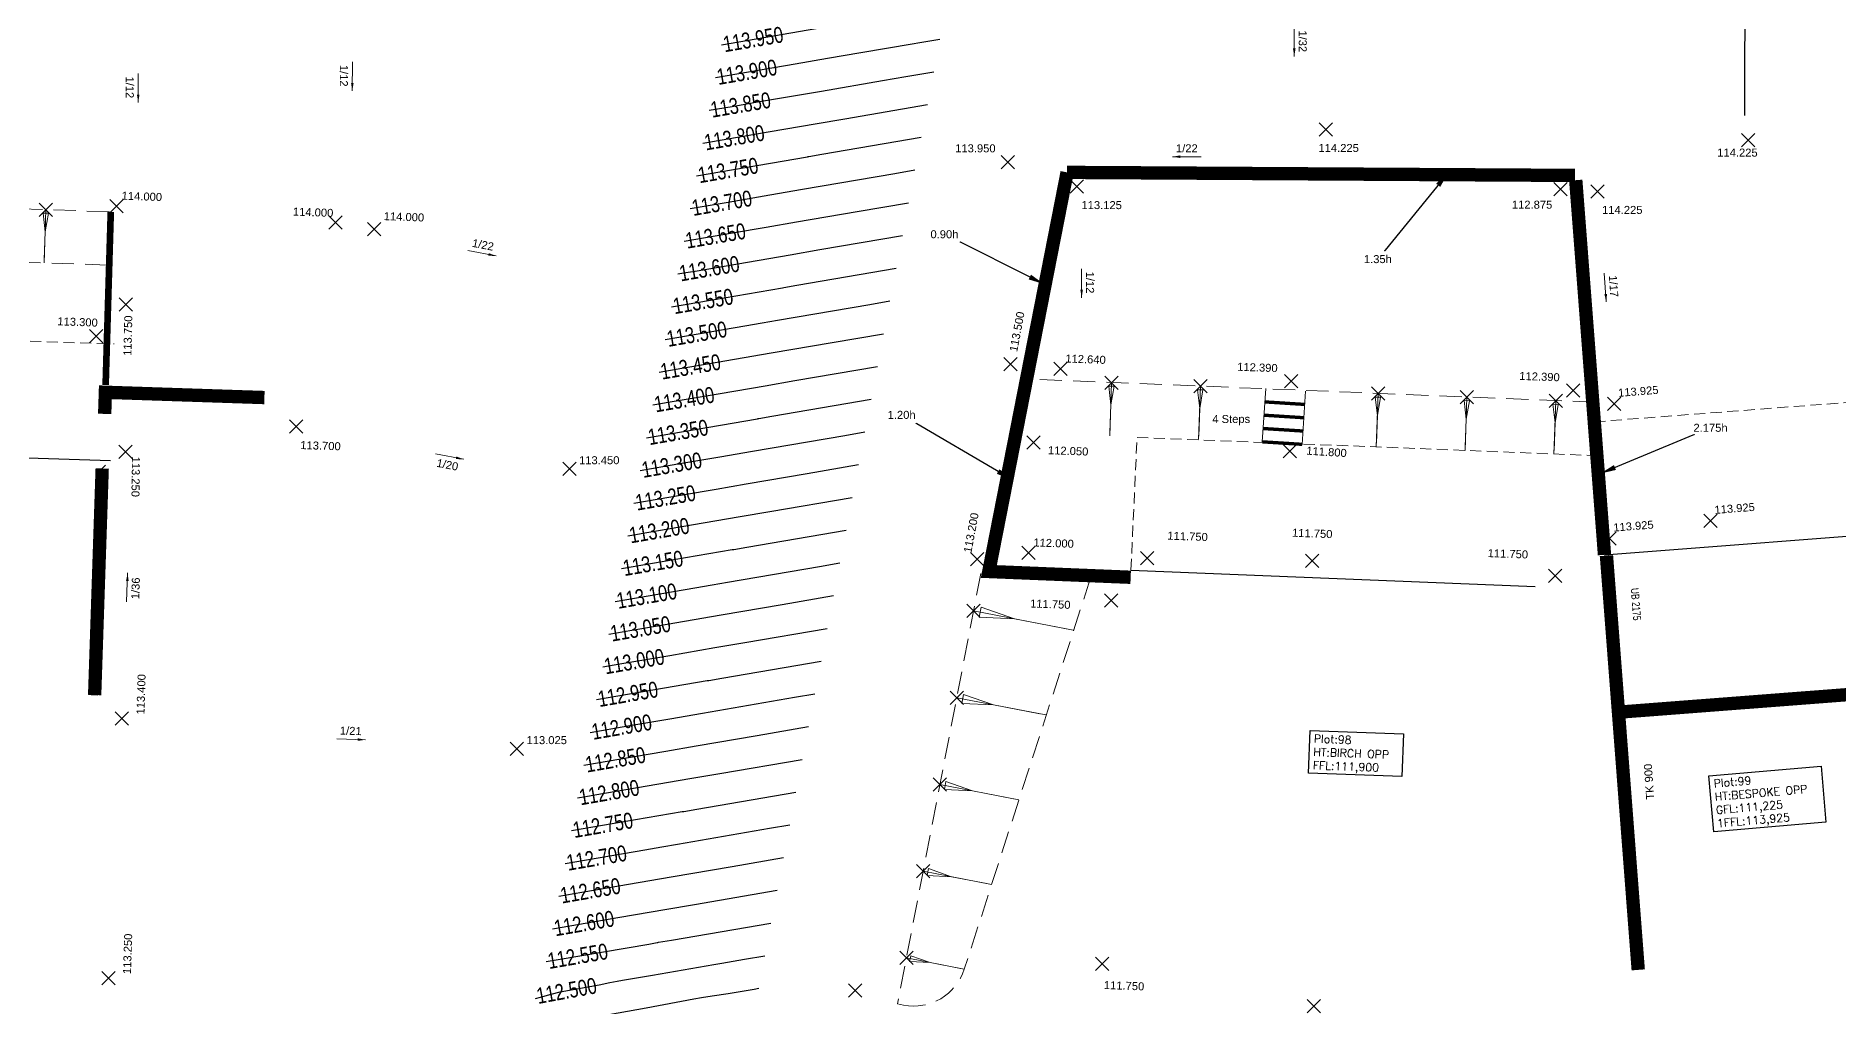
# Model space of a CAD drawing. Header units: metres. Extents: x 287878 to 288371, y 62805 to 63080.
# Drawn here: x 288070.05 to 288110.61, y 62837.49 to 62859.34 of the extents above; entities that cross this region are included whole.
import ezdxf
from ezdxf.enums import TextEntityAlignment as Align

# ---------------------------------------------------------------- set-up
doc = ezdxf.new("R2010")
doc.units = ezdxf.units.M
doc.header["$PDMODE"] = 3
doc.header["$PDSIZE"] = 0.15
doc.linetypes.add('HIDDEN', pattern=[0.375, 0.25, -0.125])
doc.layers.get('0').transparency = 0.25
for name, color, linetype, lineweight in [('EXP - DESIGN LINES', 1, 'HIDDEN', 9), ('EXP - LEVELS TEXT', 3, 'Continuous', 18), ('EXP - RETAINING WALLS - 0.6m', 190, 'Continuous', 18), ('EXP - RETAINING WALLS GRAVEL BOARD', 151, 'FENCELINE2', 18), ('EXP - STEPS', 240, 'Continuous', 18), ('EXP - TANKING', 12, 'TANKING', 35), ('EXP - UNDERBUILD', 94, 'UNDERBUILD', 35), ('EXP-EW-BANKS&CUTTINGS', 251, 'HIDDEN', 18), ('EXP-EW-GRADIENTS', 3, 'Continuous', 18), ('EXP-EW-GRADIENTS-TEXT', 3, 'Continuous', 18), ('EXP-EW-LEVELS-POINTS', 3, 'Continuous', 18), ('EXP-EW-LEVELS-TEXT', 3, 'Continuous', 18), ('EXP-EW-RAISED-DPC', 160, 'TANKING', 35), ('EXP-EW-RETAINING-WALL-HEIGHTS', 3, 'Continuous', 18)]:
    doc.layers.add(name, color=color, linetype=linetype, lineweight=lineweight)
doc.layers.add('EXP-EW-BANKS&CUTTINGS-WORKING', color=255, linetype='Continuous', lineweight=18, plot=False)
for name, color, linetype, true_color in [('EXP-EW-TANKING TEXT', 3, 'Continuous', 0x00ff00), ('EXP_-_S3D_-_HOUSE_DOORS', 3, 'Continuous', 0x00ff00), ('XREF - SOUTHERN CONTOURS$0$EXP_-_EW_-_CONT-PRIMARY', 1, 'Continuous', 0xff0000)]:
    doc.layers.add(name, color=color, linetype=linetype, true_color=true_color)
doc.layers.add('Working', color=181, linetype='Continuous', plot=False)
for name, color, linetype in [('XREF - SOUTHERN CONTOURS$0$EXP_-_EW_CONT-SECONDARY', 8, 'Continuous'), ('XREF - SOUTHERN CONTOURS$0$EXP_-_EW_CONT-SECONDARY TEXT', 8, 'Continuous'), ('XREF - SS - FFFL$0$EXP - PEN 1', 1, 'Continuous')]:
    doc.layers.add(name, color=color, linetype=linetype)
doc.styles.add('18 @ 1 to 200', font='arial.ttf', dxfattribs={"height": 0.36})
doc.styles.add('18 @ 1 to 500', font='arial.ttf', dxfattribs={"height": 0.9})
doc.styles.add('Century Gothic', font='arial.ttf')
doc.styles.add('ESTROAD', font='arial.ttf', dxfattribs={"width": 0.75})
doc.styles.add('XREF - SOUTHERN CONTOURS$0$ESTROAD', font='arial.ttf', dxfattribs={"width": 0.75})
doc.styles.add('XREF - SS - FFFL$0$Standard', font='simplex.shx')
doc.linetypes.add('FENCELINE2', pattern='A,6.349999999999999,-2.54,[132,ltypeshp.shx,S=2.54,R=0,X=-2.54,Y=0],-2.54,25.4', length=36.83)
doc.linetypes.add('TANKING', pattern='A,0.3,-0.1575,["V",Century Gothic,S=0.3,R=0,X=-0.1464,Y=-0.15],-0.1575', length=0.6150000000000001)
doc.linetypes.add('UNDERBUILD', pattern='A,0.3,-0.1575,["O",Century Gothic,S=0.3,R=0,X=-0.181,Y=-0.15],-0.1575', length=0.6150000000000001)
doc.dimstyles.new('1 to 200 (18)', dxfattribs={"dimtxt": 0.36, "dimasz": 0.36, "dimexe": 0.09, "dimexo": 0.09, "dimgap": 0.12, "dimtad": 1, "dimdec": 3, "dimzin": 0, "dimdsep": 46, "dimtxsty": '18 @ 1 to 200', "dimcen": 0.12, "dimadec": 0, "dimazin": 0, "dimtfac": 1, "dimtdec": 3, "dimtofl": 0, "dimtmove": 0, "dimatfit": 3, "dimfxl": 0.12, "dimtolj": 1, "dimtzin": 0, "dimarcsym": 1})

# ---------------------------------------------------------------- blocks, each defined once
blk = doc.blocks.new('XREF - SOUTHERN CONTOURS')
at = {"layer": 'XREF - SOUTHERN CONTOURS$0$EXP_-_EW_-_CONT-PRIMARY', "flags": 128}
for points in [[(639.901564, 120.828367), (642.3953599999999, 121.256119), (642.412471, 121.259054), (642.427871, 121.261695), (642.720467, 121.311883), (644.954178, 121.695024)], [(639.1974049999999, 117.145072), (640.989449, 117.452455), (641.375903, 117.518742), (641.723712, 117.578401), (643.796457, 117.933932), (644.250018, 118.01173)], [(638.4932449999999, 113.461778), (639.583538, 113.648792), (640.3393349999999, 113.778431), (641.019552, 113.895106), (642.3905449999999, 114.130268), (643.545859, 114.328435)], [(637.7890859999999, 109.778483), (638.177626, 109.845128), (639.302766, 110.038119), (640.315393, 110.211812), (640.984634, 110.326604), (642.841699, 110.64514)], [(637.0849259999999, 106.095188), (638.266198, 106.297808), (639.5787229999999, 106.52294), (639.611233, 106.528517), (639.903829, 106.578705), (642.13754, 106.961846)], [(636.2791239999999, 102.315118), (636.389417, 102.346709), (636.628343, 102.411677), (636.8333589999999, 102.464249), (637.710546, 102.625402), (637.947671, 102.673984), (638.112107, 102.706374), (638.2320439999999, 102.728902), (638.3228139999999, 102.745006), (638.907074, 102.845222), (640.29096, 103.083246), (640.47042, 103.113378), (640.979819, 103.200753), (641.433381, 103.278551)]]:
    blk.add_lwpolyline(points, dxfattribs=at)
at = {"layer": 'XREF - SOUTHERN CONTOURS$0$EXP_-_EW_CONT-SECONDARY', "flags": 128}
for points in [[(640.464883, 123.774959), (642.415253, 124.109456), (642.959718, 124.202558), (642.991105, 124.207843), (643.249349, 124.251325), (645.515841, 124.632951)], [(640.32406, 123.038344), (642.116104, 123.345727), (642.850367, 123.471672), (643.597236, 123.59978), (644.748912, 123.797042), (644.9241419999998, 123.827006), (645.376318, 123.903142)], [(640.1832279999999, 122.301685), (640.699682, 122.39027), (641.27352, 122.488699), (642.709535, 122.735013), (644.0805279999998, 122.970175), (644.6053359999999, 123.060194), (645.235811, 123.168183)], [(640.042396, 121.565026), (640.430937, 121.631671), (641.5560769999998, 121.824662), (642.568703, 121.998354), (643.237944, 122.113147), (645.09501, 122.431683)], [(639.7607319999998, 120.091708), (640.609595, 120.23731), (641.5527769999999, 120.399091), (642.287039, 120.525037), (644.3597839999999, 120.880567), (644.813346, 120.958365)], [(639.6199, 119.355049), (640.710193, 119.542063), (641.46599, 119.671702), (642.146207, 119.788378), (643.5172, 120.023539), (644.6725139999999, 120.221706)], [(639.4790679999999, 118.61839), (639.663114, 118.649959), (639.867609, 118.685035), (642.005375, 119.051719), (642.674617, 119.166511), (644.531682, 119.485047)], [(639.338237, 117.881731), (640.5195079999999, 118.084351), (641.832033, 118.309483), (641.864543, 118.31506), (642.157139, 118.365248), (644.39085, 118.748388)], [(639.0565729999998, 116.408413), (639.573027, 116.496999), (640.146865, 116.595427), (641.58288, 116.841742), (642.953873, 117.076904), (644.109187, 117.275071)], [(638.915741, 115.671754), (639.304281, 115.738399), (640.429422, 115.931391), (641.442048, 116.105083), (642.111289, 116.219876), (643.9683549999999, 116.538412)], [(638.7749089999999, 114.935095), (641.268705, 115.362848), (641.285816, 115.365783), (641.301216, 115.368424), (641.5938119999998, 115.418612), (643.827523, 115.801753)], [(638.634077, 114.198436), (639.4829399999999, 114.344039), (640.4261209999999, 114.50582), (641.160384, 114.631765), (643.2331289999998, 114.987296), (643.6866909999999, 115.065094)], [(638.352413, 112.725119), (638.536459, 112.756687), (638.740954, 112.791764), (640.87872, 113.158447), (641.547961, 113.27324), (643.405027, 113.591776)], [(638.211581, 111.98846), (639.392853, 112.191079), (640.705378, 112.416212), (640.737888, 112.421788), (641.030484, 112.471976), (643.2641949999999, 112.855117)], [(638.0707499999999, 111.251801), (639.8627939999999, 111.559184), (640.2492479999999, 111.625471), (640.597056, 111.685129), (642.6698009999999, 112.04066), (643.123363, 112.118458)], [(637.929918, 110.515142), (638.446372, 110.603727), (639.02021, 110.702156), (640.456225, 110.94847), (641.827218, 111.183632), (642.982531, 111.381799)], [(637.648254, 109.041824), (640.14205, 109.469576), (640.159161, 109.472511), (640.174561, 109.475153), (640.467157, 109.525341), (642.700868, 109.908481)], [(637.507422, 108.305165), (638.3562849999998, 108.450768), (639.299466, 108.612548), (640.033729, 108.738494), (642.106474, 109.094024), (642.5600359999999, 109.171822)], [(637.3665899999999, 107.568506), (638.456882, 107.75552), (639.2126799999999, 107.885159), (639.892897, 108.001835), (641.26389, 108.236996), (642.419204, 108.435163)], [(637.225758, 106.831847), (637.4098039999999, 106.863416), (637.6142989999998, 106.898492), (639.752065, 107.265176), (640.421306, 107.379968), (642.2783719999999, 107.698504)], [(636.944094, 105.358529), (638.7361389999999, 105.665912), (639.122593, 105.7322), (639.470401, 105.791858), (641.5431459999999, 106.147389), (641.996708, 106.225187)], [(636.803263, 104.62187), (637.319717, 104.710456), (637.893555, 104.808884), (639.329569, 105.055199), (640.700563, 105.290361), (641.8558759999999, 105.488528)], [(636.6624309999999, 103.885211), (637.050971, 103.951856), (638.176111, 104.144848), (639.188738, 104.31854), (639.857979, 104.433333), (641.715044, 104.751869)], [(636.519641, 103.146634), (636.788476, 103.194329), (638.824664, 103.543589), (639.015395, 103.576305), (639.032506, 103.57924), (639.047906, 103.581881), (639.340502, 103.632069), (641.5742119999999, 104.01521)], [(635.742409, 101.219285), (635.815792, 101.255011), (636.016061, 101.349125), (636.202834, 101.433722), (636.3761399999999, 101.50923), (636.5362489999999, 101.576165), (636.683612, 101.635095), (637.340083, 101.784338), (637.49827, 101.833832), (637.63185, 101.873914), (637.745311, 101.906412), (637.842198, 101.932757), (637.925333, 101.954076), (638.766242, 102.108563), (639.838997, 102.311359), (640.012785, 102.337493), (640.255261, 102.375467), (640.6147429999999, 102.433604), (641.198556, 102.530392), (641.300919, 102.547675)]]:
    blk.add_lwpolyline(points, dxfattribs=at)
at = {"layer": 'XREF - SOUTHERN CONTOURS$0$EXP_-_EW_-_CONT-PRIMARY', "char_height": 0.36, "width": 2.52, "attachment_point": 5, "line_spacing_factor": 0.888, "style": 'XREF - SOUTHERN CONTOURS$0$ESTROAD'}
for s, insert, rotation in [('113.750', (640.611201, 120.950088), 9.733031051649952), ('113.500', (639.907041, 117.266794), 9.733031051649952), ('113.250', (639.202882, 113.583499), 9.733031051649952), ('113.000', (638.498722, 109.900204), 9.733031051649952), ('112.750', (637.794563, 106.21691), 9.733031051649952), ('112.500', (636.976977, 102.490634), 10.410032128719624)]:
    blk.add_mtext(s, dxfattribs=dict(at, insert=insert, rotation=rotation))
at = {"layer": 'XREF - SOUTHERN CONTOURS$0$EXP_-_EW_CONT-SECONDARY TEXT', "char_height": 0.36, "width": 2.52, "attachment_point": 5, "line_spacing_factor": 0.888, "style": 'XREF - SOUTHERN CONTOURS$0$ESTROAD'}
for s, insert, rotation in [('113.950', (641.174523, 123.896666), 9.731789377693948), ('113.900', (641.0336959999998, 123.160065), 9.733031051649952), ('113.850', (640.892864, 122.423406), 9.733031051649952), ('113.800', (640.7520319999999, 121.686747), 9.733031051649952), ('113.700', (640.4703689999999, 120.213429), 9.733031051649952), ('113.650', (640.3295369999998, 119.47677), 9.733031051649952), ('113.600', (640.188705, 118.740112), 9.733031051649952), ('113.550', (640.0478729999999, 118.003453), 9.733031051649952), ('113.450', (639.7662089999999, 116.530135), 9.733031051649952), ('113.400', (639.6253769999998, 115.793476), 9.733031051649952), ('113.350', (639.484545, 115.056817), 9.733031051649952), ('113.300', (639.3437139999999, 114.320158), 9.733031051649952), ('113.200', (639.0620499999999, 112.84684), 9.733031051649952), ('113.150', (638.921218, 112.110181), 9.733031051649952), ('113.100', (638.780386, 111.373522), 9.733031051649952), ('113.050', (638.6395539999999, 110.636863), 9.733031051649952), ('112.950', (638.3578899999999, 109.163545), 9.733031051649952), ('112.900', (638.217058, 108.426887), 9.733031051649952), ('112.850', (638.0762269999999, 107.690228), 9.733031051649952), ('112.800', (637.9353949999999, 106.953569), 9.733031051649952), ('112.700', (637.6537309999999, 105.480251), 9.733031051649952), ('112.650', (637.512899, 104.743592), 9.733031051649952), ('112.600', (637.3720669999999, 104.006933), 9.733031051649952), ('112.550', (637.22901, 103.269892), 9.733031051649952)]:
    blk.add_mtext(s, dxfattribs=dict(at, insert=insert, rotation=rotation))
blk = doc.blocks.new('*U514')
at = {"layer": 'EXP-EW-BANKS&CUTTINGS', "linetype": 'Continuous'}
blk.add_lwpolyline([(-0.0121103349700812, -1.119816397853258), (-0.0053631483415042, -0.4959186904797705), (0.059607641688653, -0.0806466973783283), (-0.0613376895415051, -0.0793270737416514), (-0.0053631483415042, -0.4959186904797705)], dxfattribs=at)
at = {"layer": 'EXP-EW-BANKS&CUTTINGS-WORKING'}
blk.add_line((-0.0129753588964899, -1.199803283412959), (0, 0), dxfattribs=at)
blk.add_point((0, 0), dxfattribs=at)
blk = doc.blocks.new('*U515')
at = {"layer": 'EXP-EW-BANKS&CUTTINGS', "linetype": 'Continuous'}
blk.add_lwpolyline([(-0.0121103349700812, -1.119816397853258), (-0.0053631483415042, -0.4959186904797705), (0.059607641688653, -0.0806466973783283), (-0.0613376895415051, -0.0793270737416514), (-0.0053631483415042, -0.4959186904797705)], dxfattribs=at)
at = {"layer": 'EXP-EW-BANKS&CUTTINGS-WORKING'}
blk.add_line((-0.0129753588964899, -1.199803283412959), (0, 0), dxfattribs=at)
blk.add_point((0, 0), dxfattribs=at)
blk = doc.blocks.new('*U516')
at = {"layer": 'EXP-EW-BANKS&CUTTINGS', "linetype": 'Continuous'}
blk.add_lwpolyline([(-0.0121103349700812, -1.119816397853258), (-0.0053631483415042, -0.4959186904797705), (0.059607641688653, -0.0806466973783283), (-0.0613376895415051, -0.0793270737416514), (-0.0053631483415042, -0.4959186904797705)], dxfattribs=at)
at = {"layer": 'EXP-EW-BANKS&CUTTINGS-WORKING'}
blk.add_line((-0.0129753588964899, -1.199803283412959), (0, 0), dxfattribs=at)
blk.add_point((0, 0), dxfattribs=at)
blk = doc.blocks.new('*U517')
at = {"layer": 'EXP-EW-BANKS&CUTTINGS', "linetype": 'Continuous'}
blk.add_lwpolyline([(-0.0121103349700812, -1.119816397853258), (-0.0053631483415042, -0.4959186904797705), (0.059607641688653, -0.0806466973783283), (-0.0613376895415051, -0.0793270737416514), (-0.0053631483415042, -0.4959186904797705)], dxfattribs=at)
at = {"layer": 'EXP-EW-BANKS&CUTTINGS-WORKING'}
blk.add_line((-0.0129753588964899, -1.199803283412959), (0, 0), dxfattribs=at)
blk.add_point((0, 0), dxfattribs=at)
blk = doc.blocks.new('*U518')
at = {"layer": 'EXP-EW-BANKS&CUTTINGS', "linetype": 'Continuous'}
blk.add_lwpolyline([(-0.0121103349700812, -1.119816397853258), (-0.0053631483415042, -0.4959186904797705), (0.059607641688653, -0.0806466973783283), (-0.0613376895415051, -0.0793270737416514), (-0.0053631483415042, -0.4959186904797705)], dxfattribs=at)
at = {"layer": 'EXP-EW-BANKS&CUTTINGS-WORKING'}
blk.add_line((-0.0129753588964899, -1.199803283412959), (0, 0), dxfattribs=at)
blk.add_point((0, 0), dxfattribs=at)
blk = doc.blocks.new('*U25')
at = {"layer": 'EXP - STEPS'}
for p, q in [((-0.4500000000116416, 1.200000000000727), (-0.4500000000116416, 2.400000000001455)), ((0.4499999999825377, 1.200000000000727), (0.4499999999825377, 2.400000000001455))]:
    blk.add_line(p, q, dxfattribs=at)
at = {"layer": 'EXP - STEPS', "const_width": 0.075}
for points in [[(-0.4500000000116416, 2.099999999998544), (0.4499999999825377, 2.099999999998544)], [(-0.4500000000116416, 1.799999999999272), (0.4499999999825377, 1.799999999999272)], [(-0.4500000000116416, 1.5), (0.4499999999825377, 1.5)], [(-0.4500000000116416, 1.200000000000727), (0.4499999999825377, 1.200000000000727)]]:
    blk.add_lwpolyline(points, dxfattribs=at)
blk = doc.blocks.new('*U492')
at = {"layer": 'EXP-EW-BANKS&CUTTINGS', "linetype": 'Continuous'}
blk.add_lwpolyline([(-1.239257249541832, -0.0326780241373394), (-0.5488139247990991, -0.0144716964063996), (-0.0867601309942547, -0.0692571310898345), (-0.0902766189381743, 0.0645888419274178), (-0.5488139247990991, -0.0144716964063996)], dxfattribs=at)
at = {"layer": 'EXP-EW-BANKS&CUTTINGS-WORKING'}
blk.add_line((-1.327775624507725, -0.035012168718555), (0, 0), dxfattribs=at)
blk.add_point((0, 0), dxfattribs=at)
blk = doc.blocks.new('*U487')
at = {"layer": 'EXP-EW-BANKS&CUTTINGS', "linetype": 'Continuous'}
blk.add_lwpolyline([(-1.461313498345201, -0.0385334342718585), (-0.6471531206980926, -0.017064806609317), (-0.1023062407639541, -0.0816669666896485), (-0.1064528304257193, 0.0761621903651685), (-0.6471531206980926, -0.017064806609317)], dxfattribs=at)
at = {"layer": 'EXP-EW-BANKS&CUTTINGS-WORKING'}
blk.add_line((-1.565693033939659, -0.0412858224341071), (0, 0), dxfattribs=at)
blk.add_point((0, 0), dxfattribs=at)
blk = doc.blocks.new('*U488')
at = {"layer": 'EXP-EW-BANKS&CUTTINGS', "linetype": 'Continuous'}
blk.add_lwpolyline([(-1.683445985775548, -0.0443908547457915), (-0.7455260794176051, -0.0196588071054036), (-0.1178576879833766, -0.094081062961397), (-0.1226345956959666, 0.0877395122835088), (-0.7455260794176051, -0.0196588071054036)], dxfattribs=at)
at = {"layer": 'EXP-EW-BANKS&CUTTINGS-WORKING'}
blk.add_line((-1.803692127614783, -0.0475616300847454), (0, 0), dxfattribs=at)
blk.add_point((0, 0), dxfattribs=at)
blk = doc.blocks.new('*U489')
at = {"layer": 'EXP-EW-BANKS&CUTTINGS', "linetype": 'Continuous'}
blk.add_lwpolyline([(-1.905578473205784, -0.0502482752197215), (-0.8438990381370686, -0.0222528076014888), (-0.1334091352027914, -0.1064951592331393), (-0.1388163609662059, 0.0993168342018434), (-0.8438990381370686, -0.0222528076014888)], dxfattribs=at)
at = {"layer": 'EXP-EW-BANKS&CUTTINGS-WORKING'}
blk.add_line((-2.041691221289789, -0.0538374377353806), (0, 0), dxfattribs=at)
blk.add_point((0, 0), dxfattribs=at)
blk = doc.blocks.new('*U490')
at = {"layer": 'EXP-EW-BANKS&CUTTINGS', "linetype": 'Continuous'}
blk.add_lwpolyline([(-2.127710960636129, -0.0561056956936543), (-0.94227199685658, -0.0248468080975753), (-0.1489605824222137, -0.1189092555048877), (-0.154998126236453, 0.1108941561201835), (-0.94227199685658, -0.0248468080975753)], dxfattribs=at)
at = {"layer": 'EXP-EW-BANKS&CUTTINGS-WORKING'}
blk.add_line((-2.279690314964911, -0.0601132453860188), (0, 0), dxfattribs=at)
blk.add_point((0, 0), dxfattribs=at)
blk = doc.blocks.new('*U472')
at = {"layer": 'EXP-EW-BANKS&CUTTINGS', "linetype": 'Continuous'}
blk.add_lwpolyline([(-1.119934510964728, 0.0121116123127502), (-0.49597099771485, 0.0053637140218288), (-0.0806552036230762, -0.0596139288300507), (-0.0793354407985418, 0.0613441591604269), (-0.49597099771485, 0.0053637140218288)], dxfattribs=at)
at = {"layer": 'EXP-EW-BANKS&CUTTINGS-WORKING'}
blk.add_line((-1.199929833175248, 0.0129767274779209), (0, 0), dxfattribs=at)
blk.add_point((0, 0), dxfattribs=at)
blk = doc.blocks.new('XREF - SS - FFFL')
at = {"layer": 'XREF - SS - FFFL$0$EXP - PEN 1', "char_height": 0.18, "attachment_point": 1, "style": 'XREF - SS - FFFL$0$Standard', "bg_fill": 19, "box_fill_scale": 1.5, "bg_fill_color": 256, "bg_fill_transparency": 0}
for s, width, insert, rotation in [('\\pt0.9;Plot:98\\P\\ptz;HT:BIRCH OPP  \\PFFL:111,900', 1.921799999999999, (653.7914080082182, 108.2557270510651), 357.8932440226852), ('\\pt0.9;Plot:99\\P\\ptz;HT:BESPOKE OPP \\PGFL:111,225\\P1FFL:113,925', 2.350371428571428, (662.7737978700721, 107.2443774739106), 4.891464808825978)]:
    blk.add_mtext_dynamic_manual_height_columns(s, width=width, gutter_width=0.9999999999999998, heights=[0], dxfattribs=dict(at, insert=insert, rotation=rotation))
blk = doc.blocks.new('*U373')
at = {"layer": 'EXP-EW-GRADIENTS-TEXT', "color": 0, "style": '18 @ 1 to 200'}
blk.add_attdef('1/00', (-1.139413369562165, 0.1999999999831525), '', height=0.3599999999999999, rotation=3.3351721e-09, dxfattribs=at)
at = {"layer": 'EXP-EW-GRADIENTS'}
blk.add_leader([(-1.299999999871943, -5.82086e-11), (0, 0)], dimstyle='1 to 200 (18)', dxfattribs=at)
blk = doc.blocks.new('*U365')
at = {"layer": 'EXP-EW-GRADIENTS-TEXT', "color": 0, "style": '18 @ 1 to 200'}
blk.add_attdef('1/00', (0.1298908593302424, 0.2000000000419167), '', height=0.3599999999999999, rotation=359.9999999966649, dxfattribs=at)
at = {"layer": 'EXP-EW-GRADIENTS'}
blk.add_leader([(1.299999999871943, -5.82072e-11), (0, 0)], dimstyle='1 to 200 (18)', dxfattribs=at)
blk = doc.blocks.new('*U361')
at = {"layer": 'EXP-EW-GRADIENTS-TEXT', "color": 0, "style": '18 @ 1 to 200'}
blk.add_attdef('1/00', (0.1298908593302424, 0.2000000000419167), '', height=0.3599999999999999, rotation=359.9999999966649, dxfattribs=at)
at = {"layer": 'EXP-EW-GRADIENTS'}
blk.add_leader([(1.299999999871943, -5.82072e-11), (0, 0)], dimstyle='1 to 200 (18)', dxfattribs=at)
blk = doc.blocks.new('*U362')
at = {"layer": 'EXP-EW-GRADIENTS-TEXT', "color": 0, "style": '18 @ 1 to 200'}
blk.add_attdef('1/00', (0.1544813896624623, 0.1816786602831218), '', height=0.3599999999999999, rotation=352.6273635167708, dxfattribs=at)
at = {"layer": 'EXP-EW-GRADIENTS'}
blk.add_leader([(1.289252327790217, -0.166818568974072), (0, 0)], dimstyle='1 to 200 (18)', dxfattribs=at)
blk = doc.blocks.new('*U42')
at = {"layer": 'EXP-EW-GRADIENTS-TEXT', "color": 0, "style": '18 @ 1 to 200'}
blk.add_attdef('1/00', (0.1298908593511987, -0.5600000000419165), '', height=0.3599999999999999, rotation=3.3351721e-09, dxfattribs=at)
at = {"layer": 'EXP-EW-GRADIENTS'}
blk.add_leader([(1.299999999871943, 5.82091e-11), (0, 0)], dimstyle='1 to 200 (18)', dxfattribs=at)
blk = doc.blocks.new('*U350')
at = {"layer": 'EXP-EW-GRADIENTS-TEXT', "color": 0, "style": '18 @ 1 to 200'}
blk.add_attdef('1/00', (0.1298908593302424, 0.2000000000419167), '', height=0.3599999999999999, rotation=359.9999999966649, dxfattribs=at)
at = {"layer": 'EXP-EW-GRADIENTS'}
blk.add_leader([(1.299999999871943, -5.82072e-11), (0, 0)], dimstyle='1 to 200 (18)', dxfattribs=at)
blk = doc.blocks.new('*U342')
at = {"layer": 'EXP-EW-GRADIENTS-TEXT', "color": 0, "style": '18 @ 1 to 200'}
blk.add_attdef('1/00', (0.1298908593511978, -0.5600000000419165), '', height=0.3599999999999999, rotation=3.3351603e-09, dxfattribs=at)
at = {"layer": 'EXP-EW-GRADIENTS'}
blk.add_leader([(1.299999999871943, 5.82081e-11), (0, 0)], dimstyle='1 to 200 (18)', dxfattribs=at)
blk = doc.blocks.new('*U343')
at = {"layer": 'EXP-EW-GRADIENTS-TEXT', "color": 0, "style": '18 @ 1 to 200'}
blk.add_attdef('1/00', (0.1298908593302424, 0.2000000000419167), '', height=0.3599999999999999, rotation=359.9999999966649, dxfattribs=at)
at = {"layer": 'EXP-EW-GRADIENTS'}
blk.add_leader([(1.299999999871943, -5.82072e-11), (0, 0)], dimstyle='1 to 200 (18)', dxfattribs=at)
blk = doc.blocks.new('*U344')
at = {"layer": 'EXP-EW-GRADIENTS-TEXT', "color": 0, "style": '18 @ 1 to 200'}
blk.add_attdef('1/00', (0.1298908593511978, -0.5600000000419165), '', height=0.3599999999999999, rotation=3.3351603e-09, dxfattribs=at)
at = {"layer": 'EXP-EW-GRADIENTS'}
blk.add_leader([(1.299999999871943, 5.82081e-11), (0, 0)], dimstyle='1 to 200 (18)', dxfattribs=at)

msp = doc.modelspace()

# ---------------------------------------------------------------- linework, layer by layer
at = {"layer": 'EXP - DESIGN LINES'}
msp.add_lwpolyline([(288094.6795013229, 62847.32287595309), (288094.8166071526, 62850.30741586748), (288105.1607314936, 62849.89752321726)], dxfattribs=at)
at = {"layer": 'EXP - RETAINING WALLS - 0.6m'}
msp.add_lwpolyline([(288094.6728734745, 62847.16051117358, 0.3, 0.3, 0), (288091.4818962551, 62847.29076918439, 0.3, 0.3, 0), (288093.2430626498, 62856.27020048688, 0, 0, 0)], format="xyseb", dxfattribs=at)
at = {"layer": 'EXP - RETAINING WALLS - 0.6m', "const_width": 0.3}
for points in [[(288093.2430626498, 62856.27020048688), (288104.6673095273, 62856.20182684958)], [(288105.0672167939, 62851.11672869255), (288104.6854047279, 62856.094634445)], [(288075.1858584844, 62851.2038960969), (288071.6087404797, 62851.32294127364), (288071.5927953922, 62850.83632465214)], [(288105.0672167939, 62851.11672869255), (288105.3318725515, 62847.66625780566)], [(288105.4965625875, 62844.11344150129), (288112.9809038533, 62844.68749316472), (288115.7696426192, 62845.08002851207)]]:
    msp.add_lwpolyline(points, dxfattribs=at)
at = {"layer": 'EXP - TANKING', "const_width": 0.3, "flags": 128}
msp.add_lwpolyline([(288106.0907579014, 62838.32767581193), (288105.6323580113, 62844.30437897957)], dxfattribs=at)
at = {"layer": 'EXP - UNDERBUILD', "const_width": 0.3, "flags": 128}
msp.add_lwpolyline([(288105.6323579707, 62844.30437950899), (288105.3759697841, 62847.64706126885)], dxfattribs=at)
at = {"layer": 'EXP-EW-BANKS&CUTTINGS', "ltscale": 2}
for points in [[(288092.6284472245, 62851.61009926066), (288105.0683238973, 62851.1022947421)], [(288091.3007045198, 62847.24562184064), (288089.4261888568, 62837.55989493663)]]:
    msp.add_lwpolyline(points, dxfattribs=at)
msp.add_lwpolyline([(288093.7704361008, 62847.14480560072), (288090.9307321758, 62838.34353077285, -0.3792210310026665), (288089.5606942019, 62837.53386360428), (288089.4261888568, 62837.55989493663)], format="xyb", dxfattribs=at)
at = {"layer": 'EXP-EW-LEVELS-POINTS'}
for p in [(288099.0616249238, 62857.2317132575), (288108.5633644464, 62856.99656101272), (288093.4627427198, 62855.95110968202), (288104.3400995923, 62855.8955399305), (288105.1740753706, 62855.84273780081), (288072.0688467491, 62853.29786127417), (288091.9702093867, 62851.95706661623), (288093.091358235, 62851.84797166176), (288104.6269674012, 62851.36631383608), (288105.5528369996, 62851.06267237812), (288075.9030192363, 62850.5540489937), (288092.4902535265, 62850.19037923661), (288072.0590666373, 62849.98423194188), (288107.7203241834, 62848.42863874489), (288092.372835296, 62847.7097563103), (288105.4446097599, 62848.0312888995), (288091.216254354, 62847.56869243292), (288095.0435439837, 62847.5875571129), (288098.7542509381, 62847.52979909448), (288104.2209899275, 62847.19336936199), (288094.2377450587, 62846.64172229653), (288071.9777606357, 62843.98213695141, 0.0014020103137558), (288094.034863008, 62838.46205749083), (288071.6749763428, 62838.14301543372), (288098.789991515, 62837.5071713366)]:
    msp.add_point(p, dxfattribs=at)
at = {"layer": 'EXP-EW-RAISED-DPC', "const_width": 0.3, "flags": 128}
msp.add_lwpolyline([(288071.5366642109, 62849.60813980585), (288071.3670319899, 62844.51096167382)], dxfattribs=at)
at = {"layer": 'Working'}
for points in [[(288071.4592111175, 62849.53567589538), (288071.6141173043, 62849.6806037163)], [(288105.3318725515, 62847.66625780566), (288112.730142099, 62848.23371502992)], [(288094.6795029632, 62847.32287588613), (288103.7744283535, 62846.95161463246)], [(288071.4419904919, 62844.50846708233), (288071.292073488, 62844.51345626529)]]:
    msp.add_lwpolyline(points, dxfattribs=at)

# ---------------------------------------------------------------- block references
msp.add_blockref('XREF - SOUTHERN CONTOURS', (287445.0062371519, 62735.36581857865))
at = {"layer": 'EXP - STEPS', "rotation": 356.375752407135}
msp.add_blockref('*U25', (288098.0074408054, 62848.98215916286), dxfattribs=at)
at = {"layer": 'EXP-EW-BANKS&CUTTINGS', "linetype": 'Continuous'}
for name, p, rotation in [('*U472', (288070.2707777832, 62855.43145886163), 88.73475476288176), ('*U514', (288094.2437514653, 62851.5388151565), 358.7135337147356), ('*U515', (288096.2420872052, 62851.45724144157), 358.7135337147356), ('*U516', (288100.2387586848, 62851.29409401172), 358.7135337147356), ('*U517', (288102.2370944246, 62851.21252029679), 358.7135337147356), ('*U518', (288104.2354301645, 62851.13094658187), 358.7135337147356), ('*U490', (288091.1375494177, 62846.40259033546), 167.5362575404973), ('*U489', (288090.7598026883, 62844.45075193089), 167.5362575404973), ('*U488', (288090.3820559588, 62842.49891352634), 167.5362575404973), ('*U487', (288090.0043092292, 62840.54707512178), 167.5362575404973), ('*U492', (288089.6265624997, 62838.59523671723), 167.5362575404973)]:
    msp.add_blockref(name, p, dxfattribs=dict(at, rotation=rotation))

# ---------------------------------------------------------------- texts
at = {"layer": 'EXP - LEVELS TEXT', "insert": (288096.5092215685, 62850.81191824501), "char_height": 0.18, "attachment_point": 1, "style": '18 @ 1 to 500'}
msp.add_mtext_dynamic_manual_height_columns('4 Steps', width=0.8448286493860845, gutter_width=1, heights=[0], dxfattribs=at)
at = {"layer": 'EXP-EW-LEVELS-TEXT', "style": '18 @ 1 to 200'}
for s, rotation, p in [('114.225', 359.9366289134777, (288098.8972431584, 62856.73025457438)), ('114.225', 359.8620556955199, (288107.8685261756, 62856.62706902544)), ('113.125', 359.8702731894151, (288093.5661417098, 62855.44562856856)), ('112.875', 359.8762068795742, (288103.2487492948, 62855.45451454751)), ('114.225', 359.870273189415, (288105.2774743606, 62855.33725668735)), ('113.750', 88.56002669430582, (288072.1926892242, 62852.13974768172)), ('113.500', 79.3386078613333, (288092.1197857674, 62852.22376266378)), ('112.640', 357.9125575511624, (288093.2012925521, 62851.9939756904)), ('112.390', 357.9066238610034, (288103.4129034119, 62851.60240644227)), ('113.925', 4.389042408527545, (288105.6456011549, 62851.22014473109)), ('113.700', 358.1629898140942, (288075.9913202437, 62850.04595711509)), ('112.050', 357.9066238610033, (288092.8095563856, 62849.93123167796)), ('113.250', 269.1804449339896, (288072.2074674364, 62849.87755517187)), ('113.925', 4.389042408527226, (288107.8130883387, 62848.58611109786)), ('113.200', 79.33860786133383, (288091.0882716704, 62847.69916527742)), ('113.925', 4.389042408527545, (288105.5373739151, 62848.18876125247)), ('112.000', 357.9125575511624, (288092.4827696131, 62847.85576033893)), ('111.750', 357.9125575511626, (288095.4964905394, 62848.00834914161)), ('111.750', 357.9066238610033, (288098.3003814711, 62848.07411280889)), ('111.750', 357.9066238610034, (288102.7009368795, 62847.61545562571)), ('111.750', 357.9125575511624, (288092.4079398093, 62846.48230145773)), ('113.400', 88.16882197401769, (288072.4860889642, 62844.07048183017, 0.0014020103137558)), ('113.250', 88.16201122499697, (288072.1833151693, 62838.23129988689)), ('111.750', 357.9125575511624, (288094.0674873691, 62837.8977661621))]:
    msp.add_text(s, height=0.18, rotation=rotation, dxfattribs=at).set_placement(p)
at = {"layer": 'EXP-EW-TANKING TEXT', "insert": (288106.453231916, 62842.16230706554), "char_height": 0.18, "attachment_point": 7, "rotation": 93.86496997132926, "style": '18 @ 1 to 200'}
msp.add_mtext('TK 900', dxfattribs=at)
at = {"layer": 'EXP_-_S3D_-_HOUSE_DOORS', "insert": (288106.039317845, 62846.55443841853), "char_height": 0.18, "width": 2.449999999999999, "attachment_point": 5, "rotation": 274.4192123661526, "line_spacing_factor": 0.888, "style": 'ESTROAD'}
msp.add_mtext('UB 2175', dxfattribs=at)

# ---------------------------------------------------------------- leaders
at = {"layer": 'EXP-EW-RETAINING-WALL-HEIGHTS'}
for points in [[(288101.8171822957, 62856.26012283794), (288100.2336680427, 62854.31895275446)], [(288092.7251844649, 62853.75543790235), (288090.483707535, 62854.87803296289)], [(288092.0020005494, 62849.35749987569), (288089.5206752376, 62850.81512943231)], [(288105.2344314449, 62849.49237883616), (288107.6372367812, 62850.49332862443)]]:
    msp.add_leader(points, dimstyle='1 to 200 (18)', dxfattribs=at)

# ---------------------------------------------------------------- next in the draw order: wipeouts: each hides what was drawn before it
for points in [[(288090.0275781299, 62854.845956997066), (288090.0717558533, 62854.94259340888), (288090.1606209463, 62855.00472657404), (288090.262650374, 62855.04248799623), (288090.36954358994, 62855.0631506194), (288090.47823698673, 62855.069757553385), (288090.5869303835, 62855.0631506194), (288090.6938235996, 62855.0424879962), (288090.7958530271, 62855.00472657408), (288090.88471812016, 62854.94259340885), (288090.92889584356, 62854.845956997066), (288090.88471812016, 62854.74932058529), (288090.7958530271, 62854.68718742006), (288090.6938235996, 62854.64942599793), (288090.5869303835, 62854.62876337474), (288090.47823698673, 62854.62215644075), (288090.36954358994, 62854.62876337474), (288090.262650374, 62854.64942599791), (288090.1606209464, 62854.687187420066), (288090.0717558533, 62854.74932058529)], [(288099.7753326498, 62854.2888403864), (288099.8195103732, 62854.38547679821), (288099.90837546624, 62854.447609963376), (288100.0104048939, 62854.485371385555), (288100.1172981099, 62854.50603400872), (288100.22599150665, 62854.51264094271), (288100.33468490344, 62854.50603400872), (288100.4415781195, 62854.485371385534), (288100.543607547, 62854.447609963405), (288100.63247264014, 62854.38547679818), (288100.6766503635, 62854.2888403864), (288100.63247264014, 62854.19220397461), (288100.543607547, 62854.130070809384), (288100.4415781195, 62854.09230938726), (288100.33468490344, 62854.071646764074), (288100.22599150665, 62854.065039830086), (288100.1172981099, 62854.07164676407), (288100.0104048939, 62854.09230938723), (288099.9083754663, 62854.13007080939), (288099.8195103732, 62854.19220397461)], [(288089.0645458325, 62850.78178376742), (288089.1087235559, 62850.87842017924), (288089.19758864894, 62850.9405533444), (288089.2996180766, 62850.97831476659), (288089.40651129256, 62850.998977389754), (288089.51520468935, 62851.00558432374), (288089.62389808614, 62850.998977389754), (288089.7307913022, 62850.97831476656), (288089.8328207297, 62850.94055334444), (288089.9216858228, 62850.87842017921), (288089.9658635462, 62850.78178376742), (288089.9216858228, 62850.685147355645), (288089.8328207297, 62850.623014190416), (288089.7307913022, 62850.58525276829), (288089.62389808614, 62850.5645901451), (288089.51520468935, 62850.55798321111), (288089.40651129256, 62850.5645901451), (288089.2996180766, 62850.585252768265), (288089.197588649, 62850.62301419042), (288089.1087235559, 62850.685147355645)], [(288107.2491203767, 62850.5196142516), (288107.2932981001, 62850.616250663414), (288107.38216319314, 62850.67838382858), (288107.4841926208, 62850.71614525076), (288107.59108583676, 62850.736807873924), (288107.69977923355, 62850.74341480791), (288107.80847263034, 62850.736807873924), (288107.9153658464, 62850.716145250735), (288108.0173952739, 62850.67838382861), (288108.10626036697, 62850.616250663385), (288108.1504380904, 62850.5196142516), (288108.10626036697, 62850.422977839815), (288108.0173952739, 62850.360844674586), (288107.9153658464, 62850.323083252464), (288107.80847263034, 62850.302420629276), (288107.69977923355, 62850.29581369528), (288107.59108583676, 62850.30242062927), (288107.4841926208, 62850.323083252435), (288107.3821631932, 62850.36084467459), (288107.2932981001, 62850.422977839815)]]:
    msp.add_wipeout(points).dxf.layer = 'EXP-EW-RETAINING-WALL-HEIGHTS'

# ---------------------------------------------------------------- next in the draw order: linework, layer by layer
at = {"layer": 'EXP - DESIGN LINES'}
msp.add_lwpolyline([(288105.1024424069, 62850.65747190844), (288113.4857128058, 62851.30048002274)], dxfattribs=at)

# ---------------------------------------------------------------- next in the draw order: texts
at = {"layer": 'EXP-EW-RETAINING-WALL-HEIGHTS', "style": '18 @ 1 to 200'}
for s, p in [('0.90h', (288090.483707535, 62854.87803296289)), ('1.35h', (288100.2336680427, 62854.31895275446)), ('1.20h', (288089.5206752376, 62850.81512943231)), ('2.175h', (288107.7171532125, 62850.52389497005))]:
    msp.add_text(s, height=0.18, rotation=359.9999999999992, dxfattribs=at).set_placement(p, align=Align.MIDDLE_CENTER)

# ---------------------------------------------------------------- next in the draw order: block references
at = {"layer": 'Working'}
msp.add_blockref('XREF - SS - FFFL', (287445.0062371519, 62735.36581857865), dxfattribs=at)

# ---------------------------------------------------------------- next in the draw order: linework, layer by layer
at = {"layer": 'EXP - DESIGN LINES'}
msp.add_lwpolyline([(288065.0445676524, 62852.62639350999), (288071.803617965, 62852.41024027323)], dxfattribs=at)
at = {"layer": 'EXP - RETAINING WALLS GRAVEL BOARD', "ltscale": 0.05, "const_width": 0.15}
msp.add_lwpolyline([(288071.7300965574, 62855.38343455201), (288071.614145428, 62851.48535136118)], dxfattribs=at)
at = {"layer": 'EXP-EW-BANKS&CUTTINGS', "ltscale": 2}
for points in [[(288065.1943643334, 62855.59851711893), (288071.7300965574, 62855.38343455201)], [(288065.1548952385, 62854.39916638185), (288071.6944173461, 62854.18395909472)]]:
    msp.add_lwpolyline(points, dxfattribs=at)
at = {"layer": 'EXP-EW-LEVELS-POINTS'}
for p in [(288091.9063463981, 62856.50211440682), (288071.8619227912, 62855.51148968007), (288076.7821273409, 62855.14055302522), (288077.6541530235, 62854.99160232164), (288071.4017152581, 62852.5877276241), (288098.2816581095, 62851.57225409346), (288098.2527792591, 62849.99644903142), (288082.0475007448, 62849.59697628033), (288080.8667774135, 62843.29929609767), (288088.4737521056, 62837.86109229788)]:
    msp.add_point(p, dxfattribs=at)
at = {"layer": 'Working'}
for points in [[(288108.4866144876, 62857.55055651914), (288108.5274763611, 62874.25537242219)], [(288064.9611700317, 62850.00331745818), (288071.7202203443, 62849.78716422143)]]:
    msp.add_lwpolyline(points, dxfattribs=at)

# ---------------------------------------------------------------- next in the draw order: block references
at = {"layer": 'EXP-EW-GRADIENTS'}
for name, p, xscale, yscale, zscale, rotation, values in [('*U365', (288098.3538019368, 62859.52977777523), 0.5, 0.5, 0.5, 270.0015177941626, {'1/00': '1/32'}), ('*U42', (288072.3483527216, 62858.4926521095), 0.5, 0.5, 0.5, 269.869755838006, {'1/00': '1/12'}), ('*U42', (288077.1647742193, 62858.75443161178), 0.5, 0.5, 0.5, 269.869755838006, {'1/00': '1/12'}), ('*U373', (288096.2615050317, 62856.62178842647), 0.5000000000000001, 0.5000000000000001, 0.5000000000000001, 359.8590067305706, {'1/00': '1/22'}), ('*U350', (288079.7637204152, 62854.51283433427), 0.5, 0.5, 0.5, 349.1296486099728, {'1/00': '1/22'}), ('*U361', (288093.5701687913, 62854.10148367776), 0.5, 0.5, 0.5, 270.0015177941626, {'1/00': '1/12'}), ('*U362', (288105.3263865999, 62854.00421004561), 0.5, 0.5, 0.5, 281.4041523177583, {'1/00': '1/17'}), ('*U342', (288079.0351623205, 62849.937305417), 0.4999999999999995, 0.4999999999999995, 0.4999999999999995, 349.1296486099727, {'1/00': '1/20'}), ('*U344', (288072.0869169565, 62846.60807632478), 0.4999999999999993, 0.4999999999999993, 0.4999999999999993, 88.09391968161563, {'1/00': '1/36'}), ('*U343', (288076.8128635796, 62843.52563292666), 0.4999999999999995, 0.4999999999999995, 0.4999999999999995, 358.0939282829206, {'1/00': '1/21'})]:
    msp.add_blockref(name, p, dxfattribs=dict(at, xscale=xscale, yscale=yscale, zscale=zscale, rotation=rotation)).add_auto_attribs(values)

# ---------------------------------------------------------------- next in the draw order: texts
at = {"layer": 'EXP-EW-LEVELS-TEXT', "style": '18 @ 1 to 200'}
for s, rotation, p in [('113.950', 359.8637023036728, (288090.7251916445, 62856.7228603952)), ('114.000', 357.9125575511624, (288071.9718571083, 62855.65749370871)), ('114.000', 357.9125575511624, (288075.8245623121, 62855.30004928059)), ('114.000', 357.9125575511624, (288077.8677574425, 62855.19704761144)), ('113.300', 357.9125575511624, (288070.5260808526, 62852.83174084439)), ('112.390', 357.9066238610034, (288097.06759412, 62851.80834669965)), ('111.800', 356.4610476891508, (288098.6204609163, 62849.9207601687)), ('113.450', 0.047227877868643, (288082.2638412007, 62849.70342502376)), ('113.025', 0.047227877868643, (288081.0831178693, 62843.4057448411))]:
    msp.add_text(s, height=0.18, rotation=rotation, dxfattribs=at).set_placement(p)

doc.saveas('drawing.dxf')
